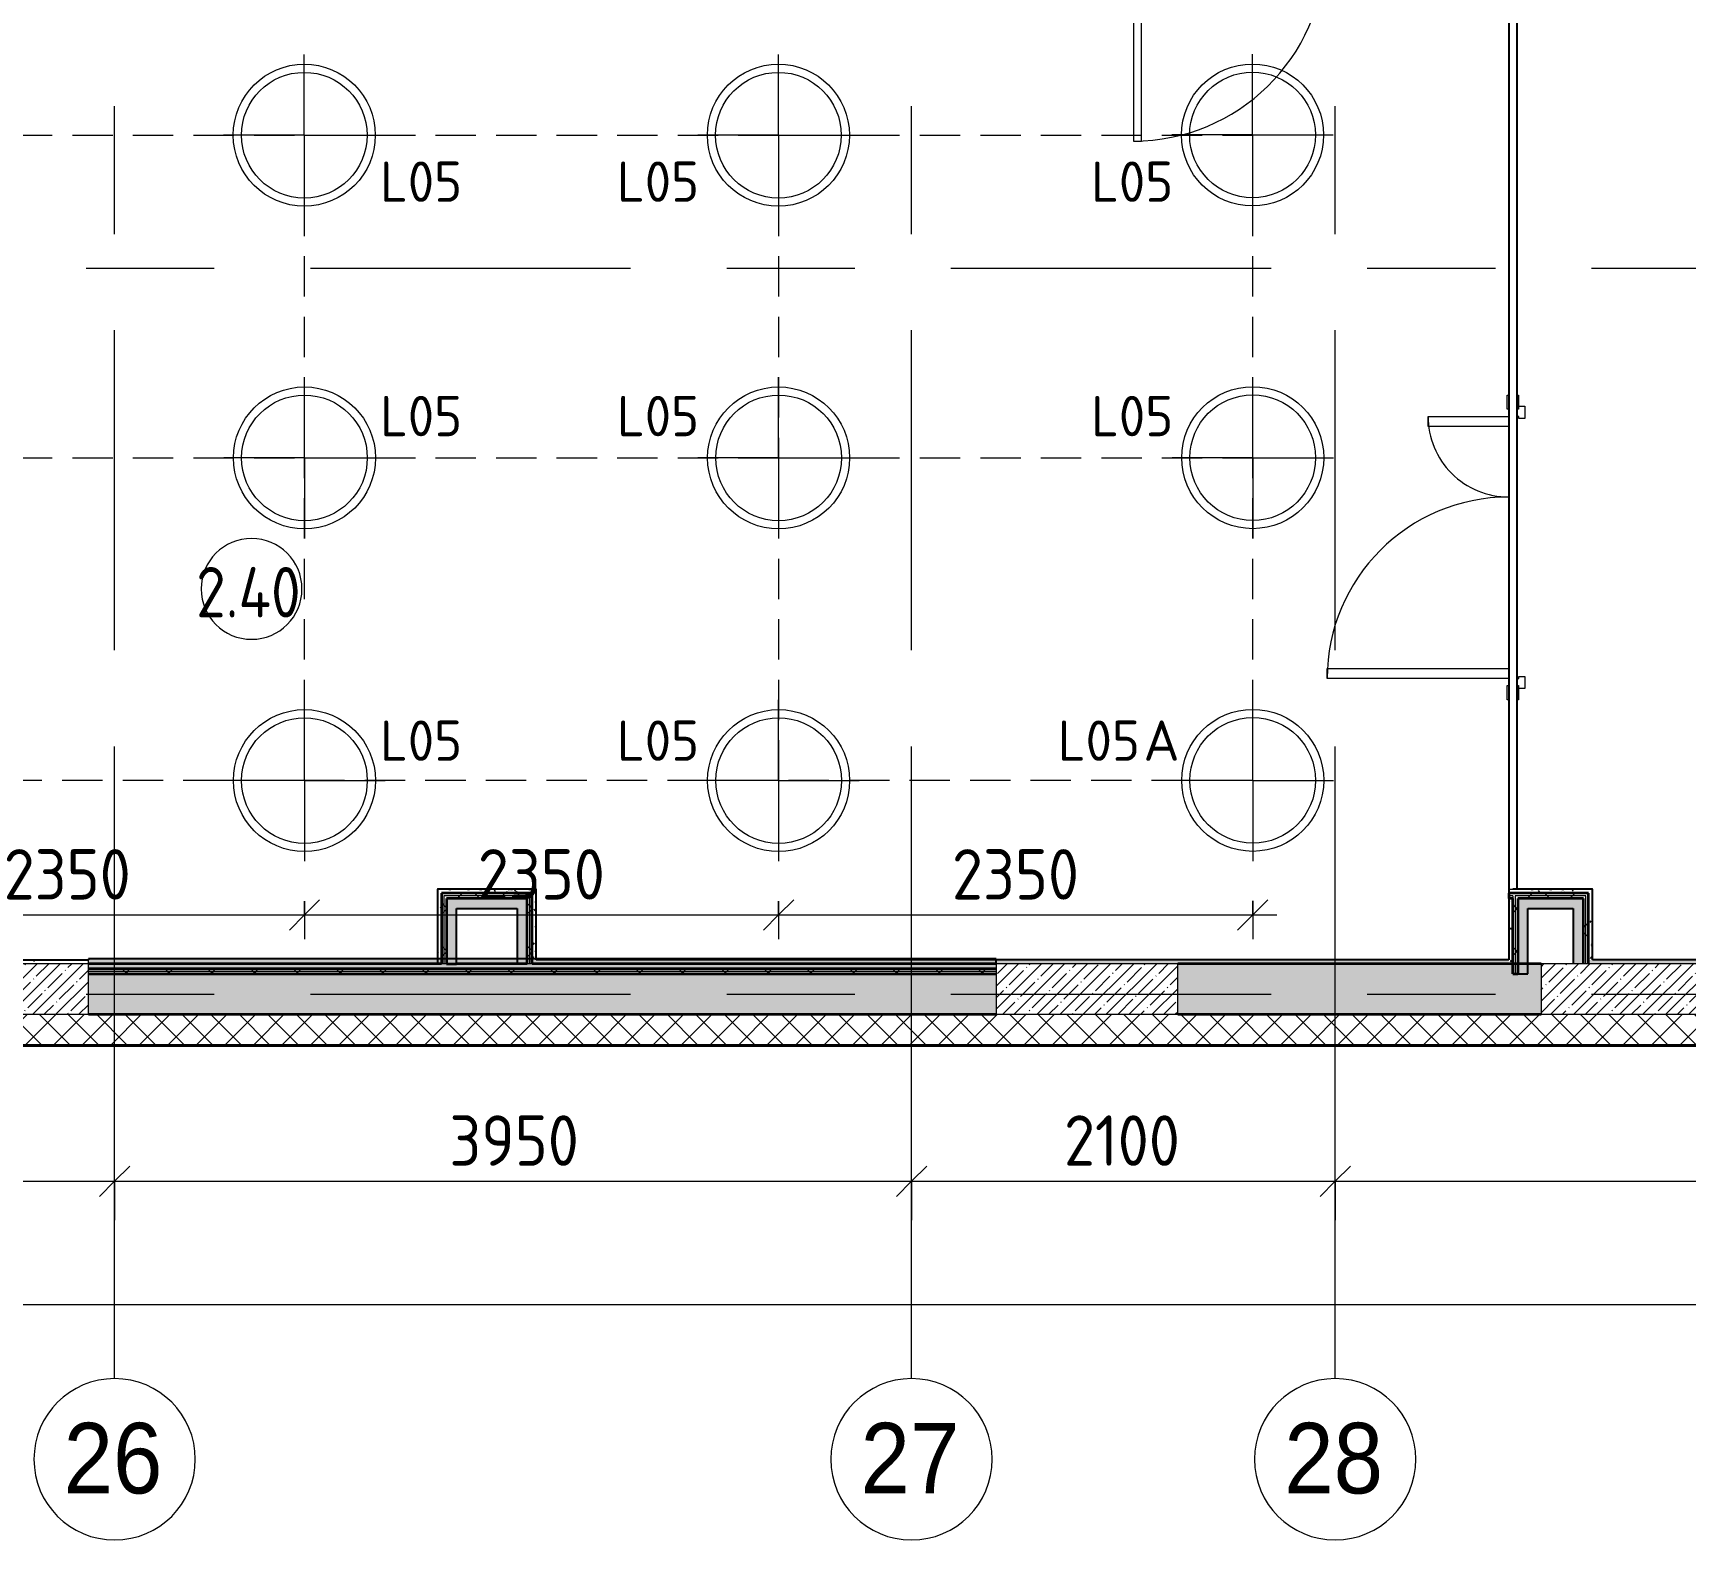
# Model space of a CAD drawing. Header units: millimetres. Extents: x 81094 to 272713, y -8553 to 29000.
# Drawn here: x 94256 to 102448, y -2706 to 4766 of the extents above; entities that cross this region are included whole.
import ezdxf

# ---------------------------------------------------------------- set-up
doc = ezdxf.new("R2010")
doc.units = ezdxf.units.MM
doc.linetypes.add('ADSK_Штрих_ш2 п1', pattern=[300, 200, -100])
doc.linetypes.add('Осевая', pattern=[3175, 635, -476.25, 1587.5, -476.25])
for name, color, linetype, lineweight in [('A-ANNO-DIMS', 7, 'Continuous', 9), ('A-ANNO-DIMS-100', 7, 'Continuous', 9), ('A-AREA-IDEN', 7, 'Continuous', 9), ('A-DETL-1', 7, 'ADSK_Штрих_ш2 п1', 9), ('A-DOOR', 7, 'Continuous', 9), ('A-DOOR-1', 7, 'Continuous', 13), ('A-DOOR-FRAM', 7, 'Continuous', 13), ('A-WALL', 7, 'Continuous', 9), ('E-LITE-EQPM-IDEN', 7, 'Continuous', 9), ('I-WALL', 7, 'Continuous', 9), ('S-COLS', 7, 'Continuous', 9), ('Оси', 7, 'Continuous', 9), ('Оси-1', 7, 'Continuous', 20), ('Оси-2', 7, 'Осевая', 9)]:
    doc.layers.add(name, color=color, linetype=linetype, lineweight=lineweight)
for name, color, linetype, lineweight, true_color in [('A-ANNO-NOTE', 1, 'Continuous', 9, 0xff0000), ('A-WALL-1', 7, 'Continuous', 35, 0x3c3c3c), ('A-WALL-3', 7, 'Continuous', 25, 0x3c3c3c), ('A-WALL-FNSH-1', 7, 'Continuous', 9, 0x3c3c3c), ('A-WALL-FNSH-2', 7, 'Continuous', 13, 0x3c3c3c), ('G-ANNO-TEXT-1', 1, 'Continuous', 9, 0xff0000)]:
    doc.layers.add(name, color=color, linetype=linetype, lineweight=lineweight, true_color=true_color)
doc.styles.add('Arial', font='arial.ttf', dxfattribs={"width": 0.9, "height": 350})
doc.styles.add('GOST Common', font='GOST_Common.ttf', dxfattribs={"height": 200})
doc.styles.add('GOST Common_1', font='GOST_Common.ttf', dxfattribs={"width": 0.9, "height": 250})
doc.styles.add('ISOCPEUR', font='isocpeur.ttf', dxfattribs={"width": 0.9, "height": 250})
doc.styles.add('ISOCPEUR_2', font='isocpeur.ttf', dxfattribs={"height": 200})
doc.dimstyles.new('ISO-2_5_0_9К_БОЛЬШОЙ', dxfattribs={"dimscale": 304.8, "dimtxt": 248.995294, "dimasz": 0.492126, "dimexe": 0.393701, "dimexo": 0.984252, "dimgap": 0, "dimtad": 1, "dimdec": 0, "dimrnd": 10, "dimzin": 0, "dimdsep": 46, "dimtxsty": 'ISOCPEUR', "dimblk1": 'OBLIQUE', "dimblk2": 'OBLIQUE', "dimsah": 1, "dimcen": 0.09, "dimdle": 0.393701, "dimazin": 0, "dimtfac": 1, "dimtdec": 4, "dimtix": 1, "dimtmove": 0, "dimatfit": 3, "dimfxl": 1, "dimtvp": 1, "dimtolj": 1, "dimtzin": 0, "dimarcsym": 2})
pattern_1 = [(0, (0, 0), (121.92, 30.48), [10.058, -81.382, 10.058, -81.382, -487.68]), (0, (0, 0), (121.92, 30.48), [-182.88, 10.058, -172.822, 10.058, -81.382, -213.36]), (0, (0, 0), (121.92, 30.48), [-457.2, 10.058, -50.902, 10.058, -142.342]), (120, (45.72, 15.24), (-87.356454, 90.345817), [10.058, -81.382, 10.058, -81.382, -487.68]), (120, (45.72, 15.24), (-87.356454, 90.345817), [-182.88, 10.058, -172.822, 10.058, -81.382, -213.36]), (120, (45.72, 15.24), (-87.356454, 90.345817), [-457.2, 10.058, -50.902, 10.058, -142.342]), (240, (60.96, 76.2), (-34.563546, -120.825817), [10.058, -81.382, 10.058, -81.382, -487.68]), (240, (60.96, 76.2), (-34.563546, -120.825817), [-182.88, 10.058, -172.822, 10.058, -81.382, -213.36]), (240, (60.96, 76.2), (-34.563546, -120.825817), [-457.2, 10.058, -50.902, 10.058, -142.342])]
pattern_2 = [(45, (0, 0), (-106.06602, 106.06602), []), (135, (0, 0), (-106.06602, -106.06602), [])]

# ---------------------------------------------------------------- blocks, each defined once
blk = doc.blocks.new('BSC_Колонна _Прямоугольная - 250х900-23282983-План расстановки осветительного оборудования 2 этажа в осях 23-33')
at = {"layer": 'S-COLS'}
h = blk.add_hatch(dxfattribs=at)
h.set_pattern_fill('FP_5', color=256, style=0, pattern_type=2)
h.set_pattern_definition([(45, (-99480, -25), (-57.024626, 57.024626), []), (45, (-99422.975, -25), (-57.024626, 57.024626), [100.806, -20.161, 3.353, -16.808])])
h.paths.add_polyline_path([(-450, -125), (450, -125), (450, 125), (-450, 125)])
for p, q in [((450, 125), (-450, 125)), ((-450, 125), (-450, -125)), ((450, -125), (450, 125)), ((-450, -125), (450, -125))]:
    blk.add_line(p, q, dxfattribs=at)
blk = doc.blocks.new('110_Дверь_СКБ_1Ст_Внутренняя1 - Д-7а_л__950x2100h_Туалет-32220591-План расстановки осветительного оборудования 2 этажа в осях 23-33')
at = {"layer": 'A-DOOR'}
blk.add_arc((487.5, 110), 950, 90, 178.79032, dxfattribs=at)
at = {"layer": 'A-DOOR-1'}
for p, q in [((487.5, 1060), (447.5, 1060)), ((447.5, 1060), (447.5, 130)), ((487.5, 130), (487.5, 1060))]:
    blk.add_line(p, q, dxfattribs=at)
blk = doc.blocks.new('BSC_Колонна _Прямоугольная - 250х900-V2-План расстановки осветительного оборудования 2 этажа в осях 23-33')
at = {"layer": 'S-COLS'}
h = blk.add_hatch(dxfattribs=at)
h.set_pattern_fill('FP_6', color=256, style=0, pattern_type=2)
h.set_pattern_definition([(45, (-94080, -25), (-57.024626, 57.024626), []), (45, (-94022.975, -25), (-57.024626, 57.024626), [100.806, -20.161, 3.353, -16.808])])
h.paths.add_polyline_path([(-450, -125), (450, -125), (450, 125), (-450, 125)])
for p, q in [((450, 125), (-450, 125)), ((-450, 125), (-450, -125)), ((450, -125), (450, 125)), ((-450, -125), (450, -125))]:
    blk.add_line(p, q, dxfattribs=at)
blk = doc.blocks.new('BSC_Колонна _Прямоугольная - 250х900-V3-План расстановки осветительного оборудования 2 этажа в осях 23-33')
at = {"layer": 'S-COLS'}
h = blk.add_hatch(dxfattribs=at)
h.set_pattern_fill('FP_7', color=256, style=0, pattern_type=2)
h.set_pattern_definition([(45, (-102180, -25), (-57.024626, 57.024626), []), (45, (-102122.975, -25), (-57.024626, 57.024626), [100.806, -20.161, 3.353, -16.808])])
h.paths.add_polyline_path([(-148.9, -125), (450, -125), (450, 125), (-450, 125), (-450, -125)])
for p, q in [((450, 125), (-450, 125)), ((-450, 125), (-450, -125)), ((450, -125), (450, 125)), ((-450, -125), (450, -125))]:
    blk.add_line(p, q, dxfattribs=at)
blk = doc.blocks.new('110_Дверь_СКБ_2Ст - Д-5_п__в составе перегородки _не входит в спец__-32680317-План расстановки осветительного оборудования 2 этажа в осях 23-33')
at = {"layer": 'A-DOOR'}
for centre, radius, start, end in [((-637.5, -20), 400, 270, 0), ((662.5, -20), 900, 180, 270)]:
    blk.add_arc(centre, radius, start, end, dxfattribs=at)
at = {"layer": 'A-DOOR-1'}
for p, q in [((-637.5, -420), (-637.5, -20)), ((-587.5, -20), (-587.5, -420)), ((612.5, -920), (612.5, -20)), ((662.5, -20), (662.5, -920)), ((-587.5, -420), (-637.5, -420)), ((662.5, -920), (612.5, -920))]:
    blk.add_line(p, q, dxfattribs=at)
at = {"layer": 'A-DOOR-FRAM'}
for p, q in [((-742.5, 28), (-672.5, 28)), ((-742.5, 20), (-742.5, 28)), ((-687.5, 60), (-627.5, 60)), ((-687.5, 20), (-687.5, 60)), ((-672.5, 28), (-672.5, 20)), ((-637.5, 30), (-637.5, 20)), ((-627.5, 30), (-637.5, 30)), ((-627.5, 60), (-627.5, 30)), ((652.5, 60), (712.5, 60)), ((652.5, 30), (652.5, 60)), ((662.5, 30), (652.5, 30)), ((662.5, 20), (662.5, 30)), ((697.5, 20), (697.5, 28)), ((697.5, 28), (767.5, 28)), ((712.5, 60), (712.5, 20)), ((767.5, 28), (767.5, 20)), ((-742.5, -28), (-742.5, -20)), ((-672.5, -28), (-742.5, -28)), ((-672.5, -20), (-672.5, -28)), ((697.5, -28), (697.5, -20)), ((767.5, -28), (697.5, -28)), ((767.5, -20), (767.5, -28))]:
    blk.add_line(p, q, dxfattribs=at)
blk = doc.blocks.new('Ось сетки - D8-29747960-План расстановки осветительного оборудования 2 этажа в осях 23-33')
at = {"layer": 'Оси-1'}
for start, end in [(360, 180), (180, 360)]:
    blk.add_arc((0, 0), 4, start, end, dxfattribs=at)
blk = doc.blocks.new('DIMBLOCK17-План расстановки осветительного оборудования 2 этажа в осях 23-33')
at = {"layer": 'A-ANNO-DIMS-100'}
for p, q in [((92860, -1121.4), (92860, -807.5)), ((94660, -1121.4), (94660, -807.5)), ((92860, -927.5), (94660, -927.5)), ((92860, -927.5), (92860, -1121.4)), ((94660, -927.5), (94660, -1121.4))]:
    blk.add_line(p, q, dxfattribs=at)
at = {"layer": 'A-ANNO-DIMS-100', "lineweight": 20}
for p, q in [((92860, -927.5), (92935, -852.5)), ((94660, -927.5), (94735, -852.5)), ((92860, -927.5), (92785, -1002.5)), ((94660, -927.5), (94585, -1002.5))]:
    blk.add_line(p, q, dxfattribs=at)
at = {"layer": 'A-ANNO-DIMS-100', "color": 0, "insert": (93465.5, -600.9), "char_height": 250, "width": 706.764, "attachment_point": 1, "line_spacing_factor": 1.149209, "style": 'ISOCPEUR'}
blk.add_mtext('1800', dxfattribs=at)
blk = doc.blocks.new('_Oblique')
at = {"color": 0, "linetype": 'ByBlock', "lineweight": -2}
blk.add_line((-0.5, -0.5), (0.5, 0.5), dxfattribs=at)
blk = doc.blocks.new('DIMBLOCK18-План расстановки осветительного оборудования 2 этажа в осях 23-33')
at = {"layer": 'A-ANNO-DIMS-100'}
for p, q in [((94660, -1121.4), (94660, -807.5)), ((98610, -1121.4), (98610, -807.5)), ((94660, -927.5), (98610, -927.5)), ((94660, -927.5), (94660, -1121.4)), ((98610, -927.5), (98610, -1121.4))]:
    blk.add_line(p, q, dxfattribs=at)
at = {"layer": 'A-ANNO-DIMS-100', "lineweight": 20}
for p, q in [((94660, -927.5), (94735, -852.5)), ((98610, -927.5), (98685, -852.5)), ((94660, -927.5), (94585, -1002.5)), ((98610, -927.5), (98535, -1002.5))]:
    blk.add_line(p, q, dxfattribs=at)
at = {"layer": 'A-ANNO-DIMS-100', "color": 0, "insert": (96319, -600.9), "char_height": 250, "width": 758.478, "attachment_point": 1, "line_spacing_factor": 1.149209, "style": 'ISOCPEUR'}
blk.add_mtext('3950', dxfattribs=at)
blk = doc.blocks.new('DIMBLOCK19-План расстановки осветительного оборудования 2 этажа в осях 23-33')
at = {"layer": 'A-ANNO-DIMS-100'}
for p, q in [((98610, -1121.4), (98610, -807.5)), ((100710, -1121.4), (100710, -807.5)), ((98610, -927.5), (100710, -927.5)), ((98610, -927.5), (98610, -1121.4)), ((100710, -927.5), (100710, -1121.4))]:
    blk.add_line(p, q, dxfattribs=at)
at = {"layer": 'A-ANNO-DIMS-100', "lineweight": 20}
for p, q in [((98610, -927.5), (98685, -852.5)), ((100710, -927.5), (100785, -852.5)), ((98610, -927.5), (98535, -1002.5)), ((100710, -927.5), (100635, -1002.5))]:
    blk.add_line(p, q, dxfattribs=at)
at = {"layer": 'A-ANNO-DIMS-100', "color": 0, "insert": (99365.5, -600.9), "char_height": 250, "width": 706.764, "attachment_point": 1, "line_spacing_factor": 1.149209, "style": 'ISOCPEUR'}
blk.add_mtext('2100', dxfattribs=at)
blk = doc.blocks.new('DIMBLOCK20-План расстановки осветительного оборудования 2 этажа в осях 23-33')
at = {"layer": 'A-ANNO-DIMS-100'}
for p, q in [((100710, -1121.4), (100710, -807.5)), ((105810, -1121.4), (105810, -807.5)), ((100710, -927.5), (105810, -927.5)), ((100710, -927.5), (100710, -1121.4)), ((105810, -927.5), (105810, -1121.4))]:
    blk.add_line(p, q, dxfattribs=at)
at = {"layer": 'A-ANNO-DIMS-100', "lineweight": 20}
for p, q in [((100710, -927.5), (100785, -852.5)), ((105810, -927.5), (105885, -852.5)), ((100710, -927.5), (100635, -1002.5)), ((105810, -927.5), (105735, -1002.5))]:
    blk.add_line(p, q, dxfattribs=at)
at = {"layer": 'A-ANNO-DIMS-100', "color": 0, "insert": (102965.5, -600.9), "char_height": 250, "width": 706.764, "attachment_point": 1, "line_spacing_factor": 1.149209, "style": 'ISOCPEUR'}
blk.add_mtext('5100', dxfattribs=at)
blk = doc.blocks.new('DIMBLOCK104-План расстановки осветительного оборудования 2 этажа в осях 23-33')
at = {"layer": 'A-ANNO-DIMS-100', "lineweight": 20}
for p, q in [((93251, 392.5), (93326, 467.5)), ((95601, 392.5), (95676, 467.5)), ((93251, 392.5), (93176, 317.5)), ((95601, 392.5), (95526, 317.5))]:
    blk.add_line(p, q, dxfattribs=at)
at = {"layer": 'A-ANNO-DIMS-100'}
for p, q in [((93251, 461.5), (93251, 272.5)), ((93251, 392.5), (93251, 461.5)), ((95601, 461.5), (95601, 272.5)), ((95601, 392.5), (95601, 461.5)), ((93251, 392.5), (95601, 392.5))]:
    blk.add_line(p, q, dxfattribs=at)
at = {"layer": 'A-ANNO-DIMS-100', "color": 0, "insert": (94110, 719.1), "char_height": 250, "width": 758.478, "attachment_point": 1, "line_spacing_factor": 1.149209, "style": 'ISOCPEUR'}
blk.add_mtext('2350', dxfattribs=at)
blk = doc.blocks.new('DIMBLOCK105-План расстановки осветительного оборудования 2 этажа в осях 23-33')
at = {"layer": 'A-ANNO-DIMS-100', "lineweight": 20}
for p, q in [((95601, 392.5), (95676, 467.5)), ((97951, 392.5), (98026, 467.5)), ((95601, 392.5), (95526, 317.5)), ((97951, 392.5), (97876, 317.5))]:
    blk.add_line(p, q, dxfattribs=at)
at = {"layer": 'A-ANNO-DIMS-100'}
for p, q in [((95601, 461.5), (95601, 272.5)), ((95601, 392.5), (95601, 461.5)), ((97951, 461.5), (97951, 272.5)), ((97951, 392.5), (97951, 461.5)), ((95601, 392.5), (97951, 392.5))]:
    blk.add_line(p, q, dxfattribs=at)
at = {"layer": 'A-ANNO-DIMS-100', "color": 0, "insert": (96460, 719.1), "char_height": 250, "width": 758.478, "attachment_point": 1, "line_spacing_factor": 1.149209, "style": 'ISOCPEUR'}
blk.add_mtext('2350', dxfattribs=at)
blk = doc.blocks.new('DIMBLOCK106-План расстановки осветительного оборудования 2 этажа в осях 23-33')
at = {"layer": 'A-ANNO-DIMS-100', "lineweight": 20}
for p, q in [((97951, 392.5), (98026, 467.5)), ((100301, 392.5), (100376, 467.5)), ((97951, 392.5), (97876, 317.5)), ((100301, 392.5), (100226, 317.5))]:
    blk.add_line(p, q, dxfattribs=at)
at = {"layer": 'A-ANNO-DIMS-100'}
for p, q in [((97951, 461.5), (97951, 272.5)), ((97951, 392.5), (97951, 461.5)), ((100301, 462.5), (100301, 272.5)), ((100301, 392.5), (100301, 462.5)), ((97951, 392.5), (100421, 392.5))]:
    blk.add_line(p, q, dxfattribs=at)
at = {"layer": 'A-ANNO-DIMS-100', "color": 0, "insert": (98810, 719.1), "char_height": 250, "width": 758.478, "attachment_point": 1, "line_spacing_factor": 1.149209, "style": 'ISOCPEUR'}
blk.add_mtext('2350', dxfattribs=at)
blk = doc.blocks.new('Марка_Помещения - Номер-25198446-План расстановки осветительного оборудования 2 этажа в осях 23-33')
at = {"layer": 'A-AREA-IDEN'}
for start, end in [(360, 180), (180, 360)]:
    blk.add_arc((0, 0), 2.5, start, end, dxfattribs=at)
blk = doc.blocks.new('DIMBLOCK147-План расстановки осветительного оборудования 2 этажа в осях 23-33')
at = {"layer": 'A-ANNO-DIMS-100'}
for p, q in [((84560, -1732.3), (84560, -1418.4)), ((125010, -1732.3), (125010, -1418.4)), ((84440, -1538.4), (125130, -1538.4)), ((84560, -1538.4), (84560, -1732.3)), ((125010, -1538.4), (125010, -1732.3))]:
    blk.add_line(p, q, dxfattribs=at)
at = {"layer": 'A-ANNO-DIMS-100', "lineweight": 20}
for p, q in [((84560, -1538.4), (84635, -1463.4)), ((125010, -1538.4), (125085, -1463.4)), ((84560, -1538.4), (84485, -1613.4)), ((125010, -1538.4), (124935, -1613.4))]:
    blk.add_line(p, q, dxfattribs=at)
at = {"layer": 'A-ANNO-DIMS-100', "color": 0, "insert": (104366, -1211.8), "char_height": 250, "width": 1005.558, "attachment_point": 1, "line_spacing_factor": 1.149209, "style": 'ISOCPEUR'}
blk.add_mtext('40450', dxfattribs=at)

msp = doc.modelspace()

# ---------------------------------------------------------------- hatches: boundary and pattern name
at = {"layer": 'A-WALL'}
h = msp.add_hatch(dxfattribs=at)
h.set_pattern_fill('FP_1', color=256, style=0, pattern_type=2)
h.set_pattern_definition([(45, (0, 0), (-70.71068, 70.71068), []), (135, (0, 0), (-70.71068, -70.71068), [])])
h.paths.add_polyline_path([(125080, -250), (125080, -100), (89210, -100), (89210, -250), (120779.1, -250)])
at = {"layer": 'I-WALL'}
h = msp.add_hatch(dxfattribs=at)
h.set_pattern_fill('FP_19', color=256, style=0, pattern_type=2)
h.set_pattern_definition(pattern_1)
h.paths.add_polyline_path([(96260, 150), (96280, 150), (96280, 520), (96260, 520), (96260, 396.2)])
h = msp.add_hatch(dxfattribs=at)
h.set_pattern_fill('FP_19', color=256, style=0, pattern_type=2)
h.set_pattern_definition(pattern_1)
h.paths.add_polyline_path([(96730, 500), (96750, 500), (96750, 520), (96280, 520), (96280, 500)])
h = msp.add_hatch(dxfattribs=at)
h.set_pattern_fill('FP_28', color=256, style=0, pattern_type=2)
h.set_pattern_definition(pattern_2)
h.paths.add_polyline_path([(96280, 150), (96292.5, 150), (96292.5, 500), (96280, 500), (96280, 396.2)])
h = msp.add_hatch(dxfattribs=at)
h.set_pattern_fill('FP_28', color=256, style=0, pattern_type=2)
h.set_pattern_definition(pattern_2)
h.paths.add_polyline_path([(96305, 487.5), (96730, 487.5), (96730, 500), (96292.5, 500), (96292.5, 487.5)])
h = msp.add_hatch(dxfattribs=at)
h.set_pattern_fill('FP_19', color=256, style=0, pattern_type=2)
h.set_pattern_definition(pattern_1)
h.paths.add_polyline_path([(96750, 150), (96750, 500), (96730, 500), (96730, 150)])
h = msp.add_hatch(dxfattribs=at)
h.set_pattern_fill('FP_19', color=256, style=0, pattern_type=2)
h.set_pattern_definition(pattern_1)
h.paths.add_polyline_path([(101590, 150), (101590, 475), (101570, 475), (101570, 150)])
h.paths.add_polyline_path([(101570, 500), (101590, 500), (101590, 521), (101570, 520), (101570, 508)])
h = msp.add_hatch(dxfattribs=at)
h.set_pattern_fill('FP_28', color=256, style=0, pattern_type=2)
h.set_pattern_definition(pattern_2)
h.paths.add_polyline_path([(101965, 487.5), (101965, 500), (101570, 500), (101570, 487.5), (101952.5, 487.5)])
h = msp.add_hatch(dxfattribs=at)
h.set_pattern_fill('FP_19', color=256, style=0, pattern_type=2)
h.set_pattern_definition(pattern_1)
h.paths.add_polyline_path([(101965, 500), (101965, 520), (101590, 520), (101590, 500), (101707.9, 500)])
h = msp.add_hatch(dxfattribs=at)
h.set_pattern_fill('FP_19', color=256, style=0, pattern_type=2)
h.set_pattern_definition(pattern_1)
h.paths.add_polyline_path([(101965, 170), (101985, 170), (101985, 520), (101965, 520), (101965, 396.2)])
h = msp.add_hatch(dxfattribs=at)
h.set_pattern_fill('FP_28', color=256, style=0, pattern_type=2)
h.set_pattern_definition(pattern_2)
h.paths.add_polyline_path([(96292.5, 150), (96305, 150), (96305, 487.5), (96292.5, 487.5), (96292.5, 396.2)])
h = msp.add_hatch(dxfattribs=at)
h.set_pattern_fill('FP_28', color=256, style=0, pattern_type=2)
h.set_pattern_definition(pattern_2)
h.paths.add_polyline_path([(96705, 475), (96717.5, 475), (96717.5, 487.5), (96305, 487.5), (96305, 475), (96355, 475)])
for points in [[(96305, 150), (96355, 150), (96355, 475), (96305, 475), (96305, 396.2)], [(96655, 425), (96705, 425), (96705, 475), (96355, 475), (96355, 425)], [(96705, 150), (96705, 425), (96655, 425), (96655, 150)], [(101890, 425), (101940, 425), (101940, 475), (101615, 475), (101615, 425), (101707.9, 425)], [(101665, 100), (101665, 425), (101615, 425), (101615, 100)], [(101940, 150), (101940, 425), (101890, 425), (101890, 150)], [(99030, 125), (99030, 175), (94530, 175), (94530, 125), (97505.8, 125)]]:
    msp.add_hatch(color=256, dxfattribs=at).paths.add_polyline_path(points)
h = msp.add_hatch(dxfattribs=at)
h.set_pattern_fill('FP_28', color=256, style=0, pattern_type=2)
h.set_pattern_definition(pattern_2)
h.paths.add_polyline_path([(96717.5, 150), (96717.5, 475), (96705, 475), (96705, 150)])
h = msp.add_hatch(dxfattribs=at)
h.set_pattern_fill('FP_28', color=256, style=0, pattern_type=2)
h.set_pattern_definition(pattern_2)
h.paths.add_polyline_path([(96730, 150), (96730, 487.5), (96717.5, 487.5), (96717.5, 150)])
h = msp.add_hatch(dxfattribs=at)
h.set_pattern_fill('FP_28', color=256, style=0, pattern_type=2)
h.set_pattern_definition(pattern_2)
h.paths.add_polyline_path([(101952.5, 475), (101952.5, 487.5), (101602.5, 487.5), (101602.5, 475), (101940, 475)])
h.paths.add_polyline_path([(101590, 475), (101590, 487.5), (101570, 487.5), (101570, 475)])
h = msp.add_hatch(dxfattribs=at)
h.set_pattern_fill('FP_28', color=256, style=0, pattern_type=2)
h.set_pattern_definition(pattern_2)
h.paths.add_polyline_path([(101602.5, 100), (101602.5, 487.5), (101590, 487.5), (101590, 100)])
h = msp.add_hatch(dxfattribs=at)
h.set_pattern_fill('FP_28', color=256, style=0, pattern_type=2)
h.set_pattern_definition(pattern_2)
h.paths.add_polyline_path([(101602.5, 100), (101615, 100), (101615, 475), (101602.5, 475), (101602.5, 396.2)])
h = msp.add_hatch(dxfattribs=at)
h.set_pattern_fill('FP_28', color=256, style=0, pattern_type=2)
h.set_pattern_definition(pattern_2)
h.paths.add_polyline_path([(101940, 150), (101952.5, 150), (101952.5, 475), (101940, 475), (101940, 396.2)])
h = msp.add_hatch(dxfattribs=at)
h.set_pattern_fill('FP_28', color=256, style=0, pattern_type=2)
h.set_pattern_definition(pattern_2)
h.paths.add_polyline_path([(101965, 150), (101965, 487.5), (101952.5, 487.5), (101952.5, 150)])
h = msp.add_hatch(dxfattribs=at)
h.set_pattern_fill('FP_19', color=256, style=0, pattern_type=2)
h.set_pattern_definition(pattern_1)
h.paths.add_polyline_path([(94530, 150), (94530, 170), (92441, 170), (92441, 150), (93630, 150)])
h = msp.add_hatch(dxfattribs=at)
h.set_pattern_fill('FP_19', color=256, style=0, pattern_type=2)
h.set_pattern_definition(pattern_1)
h.paths.add_polyline_path([(101570, 150), (101570, 170), (96750, 170), (96750, 150), (101384.7, 150)])
h = msp.add_hatch(dxfattribs=at)
h.set_pattern_fill('FP_19', color=256, style=0, pattern_type=2)
h.set_pattern_definition(pattern_1)
h.paths.add_polyline_path([(107097, 150), (107110, 150), (107109, 170), (101965, 170), (101965, 150), (105263.5, 150)])
h = msp.add_hatch(dxfattribs=at)
h.set_pattern_fill('FP_2', color=256, style=0, pattern_type=2)
h.set_pattern_definition([(45, (0, 0), (-57.024626, 57.024626), []), (45, (57.025, 0), (-57.024626, 57.024626), [100.806, -20.161, 3.353, -16.808])])
h.paths.add_polyline_path([(123730, -100), (123730, 150), (102630, 150), (102630, -100), (123365, -100)])
h.paths.add_polyline_path([(101730, -100), (101730, 150), (99930, 150), (99930, -100), (101384.7, -100)])
h.paths.add_polyline_path([(99030, -100), (99030, 150), (94530, 150), (94530, -100), (97505.8, -100)])
h.paths.add_polyline_path([(93630, -100), (93630, 150), (91030, 150), (91030, 100), (91050, 100), (91050, -100), (93626.9, -100)])
h = msp.add_hatch(dxfattribs=at)
h.set_pattern_fill('FP_28', color=256, style=0, pattern_type=2)
h.set_pattern_definition(pattern_2)
h.paths.add_polyline_path([(99030, 112.5), (99030, 125), (94530, 125), (94530, 112.5), (97505.8, 112.5)])
h = msp.add_hatch(dxfattribs=at)
h.set_pattern_fill('FP_28', color=256, style=0, pattern_type=2)
h.set_pattern_definition(pattern_2)
h.paths.add_polyline_path([(99030, 100), (99030, 112.5), (94530, 112.5), (94530, 100), (97505.8, 100)])

# ---------------------------------------------------------------- linework, layer by layer
at = {"layer": 'A-ANNO-NOTE'}
for p, q in [((95600, 4259), (95600, 4659)), ((97950, 4259), (97950, 4659)), ((100300, 4260), (100300, 4660)), ((95600, 4259), (95200, 4259)), ((95600, 4259), (95600, 3859)), ((95600, 4259), (96000, 4259)), ((97950, 4259), (97550, 4259)), ((97950, 4259), (97950, 3859)), ((97950, 4259), (98350, 4259)), ((100300, 4260), (99900, 4260)), ((100300, 4260), (100300, 3860)), ((100300, 4260), (100700, 4260)), ((95601, 2659), (95601, 3059)), ((97951, 2659), (97951, 3059)), ((100301, 2660), (100301, 3060)), ((95601, 2659), (95201, 2659)), ((95601, 2659), (95601, 2259)), ((95601, 2659), (96001, 2659)), ((97951, 2659), (97551, 2659)), ((97951, 2659), (97951, 2259)), ((97951, 2659), (98351, 2659)), ((100301, 2660), (99901, 2660)), ((100301, 2660), (100301, 2260)), ((100301, 2660), (100701, 2660)), ((95601, 1059), (95601, 1459)), ((97951, 1059), (97951, 1459)), ((100301, 1060), (100301, 1460)), ((95601, 1059), (95201, 1059)), ((95601, 1059), (95601, 659)), ((95601, 1059), (96001, 1059)), ((97951, 1059), (97551, 1059)), ((97951, 1059), (97951, 659)), ((97951, 1059), (98351, 1059)), ((100301, 1060), (99901, 1060)), ((100301, 1060), (100301, 660)), ((100301, 1060), (100701, 1060))]:
    msp.add_line(p, q, dxfattribs=at)
for centre, radius in [((95600, 4259), 352), ((97950, 4259), 352), ((100300, 4260), 352), ((95600, 4259), 311.5), ((97950, 4259), 311.5), ((100300, 4260), 311.5), ((95601, 2659), 352), ((95601, 2659), 311.5), ((97951, 2659), 352), ((97951, 2659), 311.5), ((100301, 2660), 352), ((100301, 2660), 311.5), ((95601, 1059), 352), ((97951, 1059), 352), ((100301, 1060), 352), ((95601, 1059), 311.5), ((97951, 1059), 311.5), ((100301, 1060), 311.5)]:
    msp.add_circle(centre, radius, dxfattribs=at)
at = {"layer": 'A-DETL-1'}
for p, q in [((93251, 4259), (100300, 4259)), ((95600, 4259), (95600, 1060)), ((97950, 4259), (97950, 1060)), ((100300, 4259), (100300, 1060)), ((93251, 2659.5), (100300, 2659.5)), ((100300, 1060), (93251, 1060))]:
    msp.add_line(p, q, dxfattribs=at)
at = {"layer": 'A-WALL'}
for p, q in [((101570, 521), (101590, 521)), ((101590, 520), (101590, 521)), ((96292.5, 487.5), (96292.5, 150)), ((96717.5, 487.5), (96292.5, 487.5)), ((96717.5, 150), (96717.5, 487.5)), ((101590, 487.5), (101570, 487.5)), ((101590, 487.5), (101590, 475)), ((101602.5, 487.5), (101602.5, 100)), ((101952.5, 487.5), (101602.5, 487.5)), ((101952.5, 150), (101952.5, 487.5)), ((94530, 150), (94530, 170)), ((99030, 112.5), (94530, 112.5)), ((96305, 150), (96280, 150)), ((96730, 150), (96705, 150)), ((89210, -250), (125230, -250))]:
    msp.add_line(p, q, dxfattribs=at)
at = {"layer": 'A-WALL-1'}
for p, q in [((96280, 500), (96280, 150)), ((96730, 500), (96280, 500)), ((96730, 150), (96730, 500)), ((101965, 500), (101570, 500)), ((101570, 500), (101570, 475)), ((101965, 150), (101965, 500)), ((96305, 475), (96305, 150)), ((96705, 475), (96305, 475)), ((96705, 150), (96705, 475)), ((101590, 475), (101570, 475)), ((101590, 100), (101590, 475)), ((101615, 475), (101615, 100)), ((101940, 475), (101615, 475)), ((101940, 150), (101940, 475)), ((96280, 150), (94530, 150)), ((99030, 125), (94530, 125)), ((94530, 100), (99030, 100)), ((96305, 150), (96355, 150)), ((96705, 150), (96355, 150)), ((99030, 150), (96730, 150)), ((101730, 150), (99930, 150)), ((101590, 100), (101615, 100)), ((94530, -100), (99030, -100)), ((99930, -100), (101730, -100))]:
    msp.add_line(p, q, dxfattribs=at)
at = {"layer": 'A-WALL-3'}
for p, q in [((101610, 5180), (101610, 520)), ((101570, 5160), (101570, 500)), ((96260, 520), (96260, 150)), ((96750, 520), (96260, 520)), ((96750, 170), (96750, 520)), ((101985, 520), (101590, 520)), ((101985, 170), (101985, 520)), ((96355, 150), (96355, 425)), ((96355, 425), (96655, 425)), ((96655, 425), (96655, 150)), ((101570, 475), (101570, 170)), ((101665, 100), (101665, 425)), ((101665, 425), (101890, 425)), ((101890, 425), (101890, 150)), ((92441, 170), (94530, 170)), ((99030, 175), (94530, 175)), ((94530, 175), (94530, 170)), ((101570, 170), (96750, 170)), ((99030, 150), (99030, 175)), ((107110, 170), (101985, 170)), ((96260, 150), (96280, 150)), ((96280, 150), (96280, 150)), ((96730, 150), (99030, 150)), ((96730, 150), (96730, 150)), ((99930, 150), (101590, 150)), ((101615, 100), (101665, 100)), ((101965, 150), (101965, 150))]:
    msp.add_line(p, q, dxfattribs=at)
at = {"layer": 'A-WALL-FNSH-1'}
msp.add_line((89202, -258), (125238, -258), dxfattribs=at)
at = {"layer": 'A-WALL-FNSH-2'}
for p, q in [((96259, 521), (96259, 170)), ((96751, 521), (96259, 521)), ((96751, 171), (96751, 521)), ((101569, 521), (101569, 171)), ((101570, 521), (101569, 521)), ((101986, 521), (101610, 521)), ((101986, 171), (101986, 521)), ((94530, 171), (92442, 171)), ((96259, 170), (96260, 170)), ((101569, 171), (96751, 171)), ((107109, 171), (101986, 171)), ((89207, -253), (125233, -253))]:
    msp.add_line(p, q, dxfattribs=at)
at = {"layer": 'Оси'}
for p, q in [((94660, -1906.3), (94660, 593.7)), ((98610, -1906.3), (98610, 593.7)), ((100710, -1906.3), (100710, 593.7))]:
    msp.add_line(p, q, dxfattribs=at)
at = {"layer": 'Оси-2'}
for p, q in [((100710, 593.7), (100710, 19528.3)), ((94660, 593.7), (94660, 19415.1)), ((98610, 593.7), (98610, 19415.1)), ((84993.9, 3600), (122738, 3600)), ((84993.9, 0), (122738, 0))]:
    msp.add_line(p, q, dxfattribs=at)

# ---------------------------------------------------------------- block references
at = {"layer": 'A-AREA-IDEN', "xscale": 99.99999999999993, "yscale": 99.99999999999993, "zscale": 99.99999999999993}
msp.add_blockref('Марка_Помещения - Номер-25198446-План расстановки осветительного оборудования 2 этажа в осях 23-33', (95338.7, 2009.4), dxfattribs=at)
at = {"layer": 'A-DOOR'}
for name, p, rotation in [('110_Дверь_СКБ_1Ст_Внутренняя1 - Д-7а_л__950x2100h_Туалет-32220591-План расстановки осветительного оборудования 2 этажа в осях 23-33', (100197.5, 5290), 180), ('110_Дверь_СКБ_2Ст - Д-5_п__в составе перегородки _не входит в спец__-32680317-План расстановки осветительного оборудования 2 этажа в осях 23-33', (101590, 2227.5), 270)]:
    msp.add_blockref(name, p, dxfattribs=dict(at, rotation=rotation))
at = {"layer": 'S-COLS'}
for name, p in [('BSC_Колонна _Прямоугольная - 250х900-V2-План расстановки осветительного оборудования 2 этажа в осях 23-33', (94080, 25)), ('BSC_Колонна _Прямоугольная - 250х900-23282983-План расстановки осветительного оборудования 2 этажа в осях 23-33', (99480, 25)), ('BSC_Колонна _Прямоугольная - 250х900-V3-План расстановки осветительного оборудования 2 этажа в осях 23-33', (102180, 25))]:
    msp.add_blockref(name, p, dxfattribs=at)
at = {"layer": 'Оси-1', "xscale": 99.99999999999993, "yscale": 99.99999999999993, "zscale": 99.99999999999993}
for p in [(94660, -2306.3), (98610, -2306.3), (100710, -2306.3)]:
    msp.add_blockref('Ось сетки - D8-29747960-План расстановки осветительного оборудования 2 этажа в осях 23-33', p, dxfattribs=at)

# ---------------------------------------------------------------- texts
at = {"layer": 'A-AREA-IDEN', "insert": (95064, 2118), "char_height": 250, "width": 685.443, "attachment_point": 1, "style": 'GOST Common_1'}
msp.add_mtext('2.40', dxfattribs=at)
at = {"layer": 'E-LITE-EQPM-IDEN', "char_height": 200, "width": 529.114, "attachment_point": 1, "style": 'GOST Common'}
for insert in [(95975.6, 4128.6), (97150.2, 4128.6), (99500.2, 4128.6), (95975.6, 2966.3), (97150.2, 2966.3), (99500.2, 2966.3), (95975.6, 1357), (97150.2, 1357), (99335.2, 1357)]:
    msp.add_mtext('L05', dxfattribs=dict(at, insert=insert))
at = {"layer": 'G-ANNO-TEXT-1', "insert": (99759, 1357.3), "char_height": 200, "width": 224.472, "attachment_point": 1, "style": 'ISOCPEUR_2'}
msp.add_mtext('\\fISOCPEUR|b0|i0|c204|p34|;А', dxfattribs=at)
at = {"layer": 'Оси', "char_height": 350, "width": 606.076, "attachment_point": 1, "style": 'Arial'}
for s, insert in [('26', (94407.4, -2125.6)), ('27', (98357.4, -2125.6)), ('28', (100457.4, -2125.6))]:
    msp.add_mtext(s, dxfattribs=dict(at, insert=insert))

# ---------------------------------------------------------------- dimensions: what is measured, and where the dimension line sits
at = {"layer": 'A-ANNO-DIMS'}
for base, p1, p2, override, picture, middle in [((95601, 392.5), (93251, 761.5), (95601, 761.5), {"dimpost": '<>', "dimfxl": 2350}, 'DIMBLOCK104-План расстановки осветительного оборудования 2 этажа в осях 23-33', (94426, 517.5)), ((97951, 392.5), (95601, 761.5), (97951, 761.5), {"dimpost": '<>', "dimfxl": 2350}, 'DIMBLOCK105-План расстановки осветительного оборудования 2 этажа в осях 23-33', (96776, 517.5)), ((100301, 392.5), (97951, 761.5), (100301, 762.5), {"dimpost": '<>', "dimfxl": 2350.000213}, 'DIMBLOCK106-План расстановки осветительного оборудования 2 этажа в осях 23-33', (99126, 517.5)), ((94660, -927.5), (92860, -821.4), (94660, -821.4), {"dimpost": '<>', "dimfxl": 1800}, 'DIMBLOCK17-План расстановки осветительного оборудования 2 этажа в осях 23-33', (93760, -802.5)), ((98610, -927.5), (94660, -821.4), (98610, -821.4), {"dimpost": '<>', "dimfxl": 3950}, 'DIMBLOCK18-План расстановки осветительного оборудования 2 этажа в осях 23-33', (96635, -802.5)), ((100710, -927.5), (98610, -821.4), (100710, -821.4), {"dimpost": '<>', "dimfxl": 2100}, 'DIMBLOCK19-План расстановки осветительного оборудования 2 этажа в осях 23-33', (99660, -802.5)), ((105810, -927.5), (100710, -821.4), (105810, -821.4), {"dimpost": '<>', "dimfxl": 5100}, 'DIMBLOCK20-План расстановки осветительного оборудования 2 этажа в осях 23-33', (103260, -802.5)), ((125010, -1538.4), (84560, -1432.3), (125010, -1432.3), {"dimpost": '<>', "dimfxl": 40450}, 'DIMBLOCK147-План расстановки осветительного оборудования 2 этажа в осях 23-33', (104785, -1413.4))]:
    dim = msp.add_linear_dim(base=base, p1=p1, p2=p2, dimstyle='ISO-2_5_0_9К_БОЛЬШОЙ', override=override, dxfattribs=at)
    dim.commit()
    dim.dimension.update_dxf_attribs({"geometry": picture, "text_midpoint": middle})

doc.saveas('drawing.dxf')
